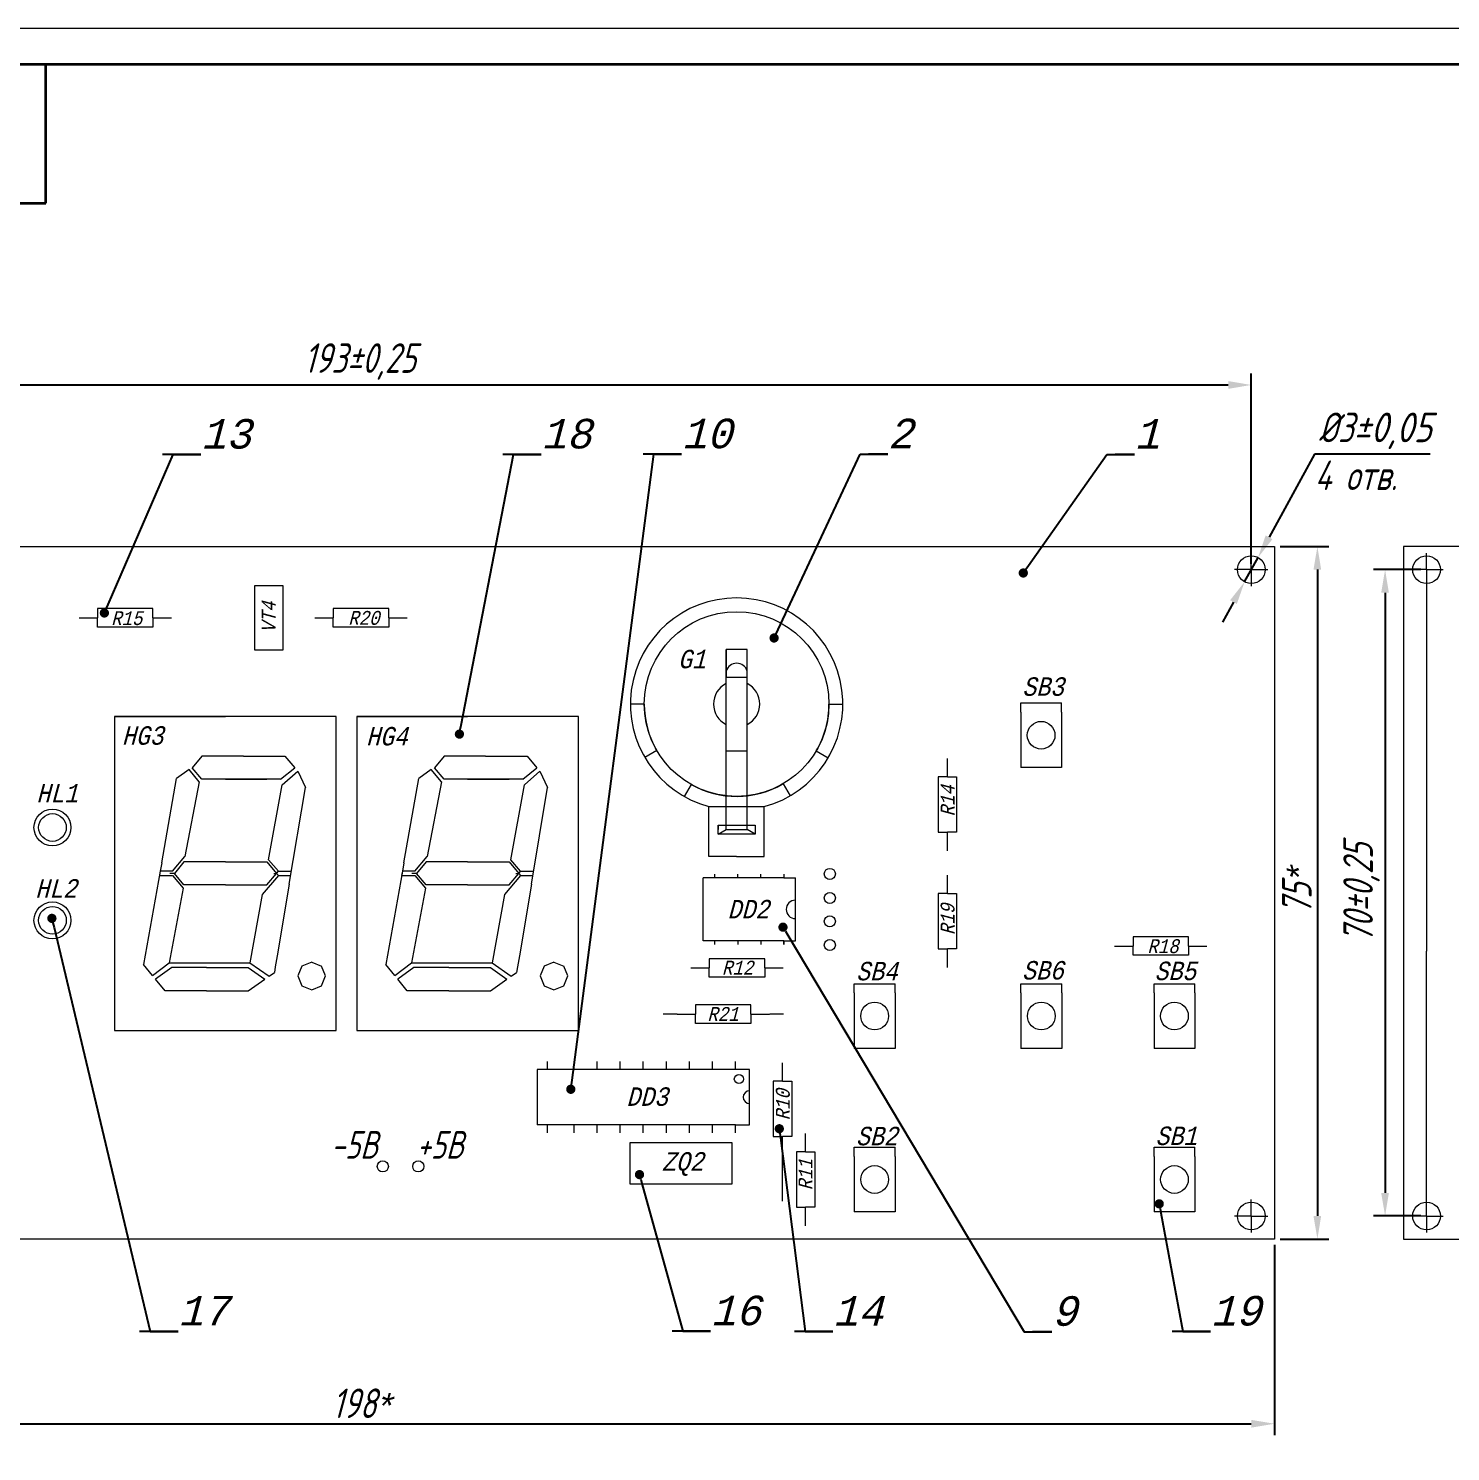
# Paper-space layout 'Лист2' of a CAD drawing. Header units: millimetres. Extents: x 0 to 445, y 0 to 307.
# Drawn here: x 88.1 to 242.1, y 152.9 to 307 of the extents above; entities that cross this region are included whole.
import ezdxf
from ezdxf import colors
from ezdxf.entities.mleader import LeaderData, LeaderLine
from ezdxf.math import Vec2, Vec3

# ---------------------------------------------------------------- set-up
doc = ezdxf.new("R2010")
doc.units = ezdxf.units.MM
doc.layers.get('0').update_dxf_attribs({"lineweight": 13})
doc.layers.add('схема', color=7, linetype='Continuous', lineweight=35)
doc.styles.get("Standard").update_dxf_attribs({"font": 'isocteur.ttf', "width": 0.85, "oblique": 15})
doc.dimstyles.new('ISO-25', dxfattribs={"dimtxt": 2.5, "dimasz": 2.5, "dimexe": 1.25, "dimexo": 0.625, "dimtad": 1, "dimtxsty": 'Standard', "dimcen": 2.5, "dimadec": 0, "dimazin": 0, "dimtfac": 1, "dimtmove": 1, "dimatfit": 3, "dimfxl": 1, "dimarcsym": 0})
doc.dimstyles.new('Копия ISO-25', dxfattribs={"dimtxt": 2.5, "dimasz": 2.5, "dimexe": 1.25, "dimexo": 0.625, "dimtad": 1, "dimtih": 1, "dimtoh": 1, "dimtxsty": 'Standard', "dimcen": 2.5, "dimadec": 0, "dimazin": 0, "dimtfac": 1, "dimtmove": 1, "dimatfit": 3, "dimfxl": 1, "dimarcsym": 0})

# ---------------------------------------------------------------- blocks, each defined once
blk = doc.blocks.new('*D112')
at = {"color": 0, "lineweight": -2, "transparency": 16777216}
for p, q in [((223.65, 250.89), (228.93, 250.89)), ((227.68, 248.39), (227.68, 178.39)), ((223.65, 175.89), (228.93, 175.89))]:
    blk.add_line(p, q, dxfattribs=at)
at = {"color": 0, "transparency": 16777216}
for points in [[(227.26, 248.39), (228.09, 248.39), (227.68, 250.89)], [(227.26, 178.39), (228.09, 178.39), (227.68, 175.89)]]:
    blk.add_solid(points, dxfattribs=at)
at = {"layer": 'Defpoints', "color": 0, "transparency": 16777216}
for p in [(223.02, 250.89), (223.02, 175.89), (227.68, 175.89)]:
    blk.add_point(p, dxfattribs=at)
at = {"color": 0, "transparency": 16777216, "insert": (225.45, 213.39), "char_height": 2.5, "attachment_point": 5, "rotation": 90}
blk.add_mtext('{\\fISOCPEUR|b0|i0|c0|p34;\\H1.28x;\\Q15;\\W0.75;75\\fArial|b0|i0|c204|p34;\\H0.84635x;\\W1;\\T0.75;*}', dxfattribs=at)
blk = doc.blocks.new('*D113')
at = {"color": 0, "lineweight": -2, "transparency": 16777216}
for p, q in [((25.02, 175.26), (25.02, 154.64)), ((223.02, 175.26), (223.02, 154.64)), ((27.52, 155.89), (220.52, 155.89))]:
    blk.add_line(p, q, dxfattribs=at)
at = {"color": 0, "transparency": 16777216}
for points in [[(27.52, 156.31), (27.52, 155.47), (25.02, 155.89)], [(220.52, 156.31), (220.52, 155.47), (223.02, 155.89)]]:
    blk.add_solid(points, dxfattribs=at)
at = {"layer": 'Defpoints', "color": 0, "transparency": 16777216}
for p in [(25.02, 175.89), (223.02, 175.89), (223.02, 155.89)]:
    blk.add_point(p, dxfattribs=at)
at = {"color": 0, "transparency": 16777216, "insert": (124.02, 158.11), "char_height": 2.5, "width": 6.9435, "attachment_point": 5}
blk.add_mtext('{\\fISOCPEUR|b0|i0|c0|p34;\\H1.28x;\\Q15;\\W0.75;198\\fArial|b0|i0|c204|p34;\\H0.84635x;\\W1;\\T0.75;*}', dxfattribs=at)
blk = doc.blocks.new('*D106')
at = {"color": 0, "lineweight": -2, "transparency": 16777216}
for p, q in [((27.52, 249.01), (27.52, 269.64)), ((30.02, 268.39), (218.02, 268.39)), ((220.52, 249.01), (220.52, 269.64))]:
    blk.add_line(p, q, dxfattribs=at)
at = {"color": 0, "transparency": 16777216}
for points in [[(30.02, 268.81), (30.02, 267.97), (27.52, 268.39)], [(218.02, 268.81), (218.02, 267.97), (220.52, 268.39)]]:
    blk.add_solid(points, dxfattribs=at)
at = {"layer": 'Defpoints', "color": 0, "transparency": 16777216}
for p in [(220.52, 268.39), (27.52, 248.39), (220.52, 248.39)]:
    blk.add_point(p, dxfattribs=at)
at = {"color": 0, "transparency": 16777216, "insert": (124.02, 270.93), "char_height": 2.5, "attachment_point": 5}
blk.add_mtext('{\\fISOCPEUR|b0|i0|c0|p34;\\H1.28x;\\Q15;\\W0.75;193\\fISOCPEUR|b0|i0|c204|p34;±0,25}', dxfattribs=at)
blk = doc.blocks.new('*D107')
at = {"color": 0, "lineweight": -2, "transparency": 16777216}
for p, q in [((238.87, 248.39), (233.76, 248.39)), ((235.01, 245.89), (235.01, 180.89)), ((238.87, 178.39), (233.76, 178.39))]:
    blk.add_line(p, q, dxfattribs=at)
at = {"color": 0, "transparency": 16777216}
for points in [[(234.59, 245.89), (235.42, 245.89), (235.01, 248.39)], [(234.59, 180.89), (235.42, 180.89), (235.01, 178.39)]]:
    blk.add_solid(points, dxfattribs=at)
at = {"layer": 'Defpoints', "color": 0, "transparency": 16777216}
for p in [(239.5, 248.39), (235.01, 178.39), (239.5, 178.39)]:
    blk.add_point(p, dxfattribs=at)
at = {"color": 0, "transparency": 16777216, "insert": (232.46, 213.39), "char_height": 2.5, "attachment_point": 5, "rotation": 90}
blk.add_mtext('{\\fISOCPEUR|b0|i0|c0|p34;\\H1.28x;\\Q15;\\W0.75;70\\fISOCPEUR|b0|i0|c204|p34;±0,25}', dxfattribs=at)
blk = doc.blocks.new('*D110')
at = {"color": 0, "lineweight": -2, "transparency": 16777216}
for p, q in [((227.38, 260.88), (222.45, 251.89)), ((239.9, 260.88), (227.38, 260.88)), ((219.8, 247.07), (221.25, 249.7)), ((218.6, 244.88), (217.39, 242.69))]:
    blk.add_line(p, q, dxfattribs=at)
at = {"color": 0, "transparency": 16777216}
for points in [[(222.08, 252.1), (222.81, 251.69), (221.25, 249.7)], [(218.23, 245.08), (218.96, 244.68), (219.8, 247.07)]]:
    blk.add_solid(points, dxfattribs=at)
at = {"layer": 'Defpoints', "color": 0, "transparency": 16777216}
for p in [(221.25, 249.7), (219.8, 247.07)]:
    blk.add_point(p, dxfattribs=at)
at = {"color": 0, "transparency": 16777216, "insert": (233.95, 263.42), "char_height": 2.5, "attachment_point": 5}
blk.add_mtext('{\\fISOCPEUR|b0|i0|c204|p34;\\H1.28x;\\W0.75;%%C3\\fISOCPEUR|b0|i0|c0|p34;\\W0.85;±0,05\\fISOCTEUR|b0|i0|c204|p49;\\W0.75; }', dxfattribs=at)
blk = doc.blocks.new('_Dot')
at = {"color": 0, "linetype": 'ByBlock', "lineweight": -2, "transparency": 33554674}
blk.add_line((-0.5, 0), (-1, 0), dxfattribs=at)
at = {"color": 0, "linetype": 'ByBlock', "transparency": 33554674, "const_width": 0.5}
blk.add_lwpolyline([(-0.25, 0, 1), (0.25, 0, 1)], format="xyb", close=True, dxfattribs=at)

psp = doc.layouts.new('Лист2')

# ---------------------------------------------------------------- linework, layer by layer
at = {"transparency": 33554674}
for p, q in [((25.023, 250.889), (223.023, 250.889)), ((220.523, 248.389), (220.523, 250.189)), ((223.023, 250.889), (223.023, 175.889)), ((434.999, 250.889), (236.999, 250.889)), ((236.999, 250.889), (236.999, 175.889)), ((239.499, 248.389), (239.499, 250.189)), ((220.523, 248.389), (218.723, 248.389)), ((220.523, 248.389), (222.323, 248.389)), ((220.523, 248.389), (220.523, 246.589)), ((239.499, 248.389), (237.699, 248.389)), ((239.499, 248.389), (239.499, 246.589)), ((239.499, 248.389), (241.299, 248.389)), ((239.499, 248.389), (239.499, 207.073)), ((112.654, 239.676), (112.654, 246.676)), ((112.654, 246.676), (115.654, 246.676)), ((115.654, 246.676), (115.654, 239.676)), ((115.654, 246.676), (115.654, 246.676)), ((101.603, 244.167), (95.603, 244.167)), ((95.603, 244.167), (95.603, 243.167)), ((101.603, 243.167), (101.603, 244.167)), ((127.132, 244.17), (121.132, 244.17)), ((121.132, 244.17), (121.132, 243.17)), ((127.132, 243.17), (127.132, 244.17)), ((93.603, 243.167), (95.603, 243.167)), ((95.603, 242.167), (95.603, 243.167)), ((101.603, 242.167), (95.603, 242.167)), ((101.603, 243.167), (103.603, 243.167)), ((101.603, 243.167), (101.603, 242.167)), ((119.132, 243.17), (121.132, 243.17)), ((121.132, 242.17), (121.132, 243.17)), ((127.132, 242.17), (121.132, 242.17)), ((127.132, 243.17), (129.132, 243.17)), ((127.132, 243.17), (127.132, 242.17)), ((115.654, 239.676), (112.654, 239.676)), ((163.668, 220.231), (163.668, 239.731)), ((165.951, 239.731), (163.668, 239.731)), ((163.668, 239.731), (163.668, 236.731)), ((165.951, 220.231), (165.951, 239.731)), ((163.668, 236.731), (165.951, 236.731)), ((154.8, 233.832), (153.3, 233.832)), ((174.8, 233.832), (176.3, 233.832)), ((195.562, 232.958), (195.562, 233.958)), ((195.562, 233.958), (199.979, 233.958)), ((195.562, 232.958), (195.562, 227.958)), ((199.979, 232.958), (199.979, 233.958)), ((199.979, 232.958), (199.979, 227.958)), ((97.455, 232.49), (97.455, 198.49)), ((121.455, 232.49), (97.455, 232.49)), ((97.455, 232.49), (109.455, 232.49)), ((121.455, 198.49), (121.455, 232.49)), ((123.676, 232.49), (123.676, 198.49)), ((147.676, 232.49), (123.676, 232.49)), ((123.676, 232.49), (135.676, 232.49)), ((147.676, 198.49), (147.676, 232.49)), ((106.9, 228.19), (105.859, 226.932)), ((111.4, 228.19), (106.9, 228.19)), ((111.4, 228.19), (115.9, 228.19)), ((115.9, 228.19), (116.958, 226.94)), ((133.121, 228.19), (132.08, 226.932)), ((137.621, 228.19), (133.121, 228.19)), ((137.621, 228.19), (142.121, 228.19)), ((142.121, 228.19), (143.179, 226.94)), ((156.166, 228.788), (154.871, 228.031)), ((163.668, 228.777), (165.951, 228.774)), ((173.42, 228.763), (174.713, 228.002)), ((105.522, 226.728), (104.156, 225.785)), ((106.627, 225.407), (105.522, 226.728)), ((106.9, 225.69), (105.859, 226.932)), ((115.427, 225.69), (116.958, 226.94)), ((115.613, 225.086), (117.281, 226.558)), ((117.281, 226.558), (118.107, 224.784)), ((131.743, 226.728), (130.377, 225.785)), ((132.848, 225.407), (131.743, 226.728)), ((133.121, 225.69), (132.08, 226.932)), ((141.648, 225.69), (143.179, 226.94)), ((141.834, 225.086), (143.502, 226.558)), ((143.502, 226.558), (144.328, 224.784)), ((187.625, 225.946), (187.625, 227.946)), ((195.562, 227.958), (195.562, 226.958)), ((199.979, 226.958), (195.562, 226.958)), ((199.979, 227.958), (199.979, 226.958)), ((102.553, 216.654), (104.156, 225.785)), ((106.627, 225.407), (105.065, 217.31)), ((115.427, 225.69), (106.9, 225.69)), ((109.455, 225.69), (113.955, 225.69)), ((114.133, 216.959), (115.613, 225.086)), ((128.774, 216.654), (130.377, 225.785)), ((132.848, 225.407), (131.286, 217.31)), ((141.648, 225.69), (133.121, 225.69)), ((135.676, 225.69), (140.176, 225.69)), ((140.354, 216.959), (141.834, 225.086)), ((159.862, 225.137), (159.122, 223.832)), ((169.842, 225.196), (170.598, 223.901)), ((187.625, 225.946), (186.625, 225.946)), ((186.625, 225.946), (186.625, 219.946)), ((187.625, 225.946), (188.625, 225.946)), ((188.625, 225.946), (188.625, 219.946)), ((236.999, 226.168), (236.999, 226.168)), ((116.358, 214.326), (118.107, 224.784)), ((142.579, 214.326), (144.328, 224.784)), ((161.8, 217.332), (161.8, 222.731)), ((161.8, 222.731), (167.8, 222.731)), ((161.8, 222.731), (164.8, 222.731)), ((167.8, 217.332), (167.8, 222.731)), ((162.8, 219.731), (162.8, 220.731)), ((162.8, 220.731), (166.8, 220.731)), ((162.8, 219.731), (162.8, 220.731)), ((162.8, 220.731), (162.8, 220.231)), ((166.8, 220.731), (166.8, 219.731)), ((162.8, 219.731), (163.668, 220.231)), ((164.8, 219.731), (162.8, 219.731)), ((163.668, 220.231), (165.951, 220.231)), ((166.8, 219.731), (164.8, 219.731)), ((166.8, 219.731), (165.951, 220.231)), ((186.625, 219.946), (187.625, 219.946)), ((187.625, 217.946), (187.625, 219.946)), ((188.625, 219.946), (187.625, 219.946)), ((103.735, 215.72), (105.065, 217.31)), ((129.956, 215.72), (131.286, 217.31)), ((164.8, 217.332), (161.8, 217.332)), ((164.8, 217.332), (167.8, 217.332)), ((102.553, 216.654), (102.389, 215.72)), ((104.955, 216.74), (103.927, 215.49)), ((109.455, 216.74), (104.955, 216.74)), ((109.455, 216.74), (113.955, 216.74)), ((113.955, 216.74), (114.994, 215.49)), ((115.185, 215.721), (114.133, 216.959)), ((128.774, 216.654), (128.61, 215.72)), ((131.176, 216.74), (130.148, 215.49)), ((135.676, 216.74), (131.176, 216.74)), ((135.676, 216.74), (140.176, 216.74)), ((140.176, 216.74), (141.215, 215.49)), ((141.406, 215.721), (140.354, 216.959)), ((102.389, 215.72), (100.6, 205.613)), ((102.348, 215.49), (102.307, 215.26)), ((102.307, 215.26), (103.737, 215.258)), ((103.735, 215.72), (102.389, 215.72)), ((103.927, 215.49), (103.427, 215.49)), ((103.737, 215.258), (104.89, 213.891)), ((104.955, 214.24), (103.927, 215.49)), ((109.455, 214.24), (104.955, 214.24)), ((109.455, 214.24), (113.955, 214.24)), ((115.185, 215.259), (113.447, 213.193)), ((113.955, 214.24), (114.994, 215.49)), ((114.69, 215.49), (114.994, 215.49)), ((114.994, 215.49), (115.185, 215.721)), ((114.994, 215.49), (115.185, 215.259)), ((116.358, 214.326), (115.061, 206.57)), ((115.185, 215.721), (116.591, 215.721)), ((115.185, 215.259), (116.514, 215.259)), ((128.61, 215.72), (126.821, 205.613)), ((128.569, 215.49), (128.528, 215.26)), ((128.528, 215.26), (129.958, 215.258)), ((129.956, 215.72), (128.61, 215.72)), ((130.148, 215.49), (129.648, 215.49)), ((129.958, 215.258), (131.111, 213.891)), ((131.176, 214.24), (130.148, 215.49)), ((135.676, 214.24), (131.176, 214.24)), ((135.676, 214.24), (140.176, 214.24)), ((141.406, 215.259), (139.668, 213.193)), ((140.176, 214.24), (141.215, 215.49)), ((140.911, 215.49), (141.215, 215.49)), ((141.215, 215.49), (141.406, 215.721)), ((141.215, 215.49), (141.406, 215.259)), ((142.579, 214.326), (141.282, 206.57)), ((141.406, 215.721), (142.812, 215.721)), ((141.406, 215.259), (142.735, 215.259)), ((162.415, 214.995), (161.165, 214.995)), ((161.165, 208.195), (161.165, 214.995)), ((162.415, 215.395), (162.415, 214.995)), ((169.915, 214.995), (162.415, 214.995)), ((164.915, 214.995), (164.915, 215.395)), ((167.415, 214.995), (164.915, 214.995)), ((167.415, 214.995), (167.415, 215.395)), ((169.915, 214.995), (167.415, 214.995)), ((169.915, 215.395), (169.915, 214.995)), ((169.915, 215.395), (169.915, 214.995)), ((169.915, 214.995), (171.165, 214.995)), ((171.165, 208.195), (171.165, 214.995)), ((187.623, 213.306), (187.623, 215.306)), ((104.89, 213.891), (103.379, 205.821)), ((113.447, 213.193), (112.104, 205.821)), ((131.111, 213.891), (129.6, 205.821)), ((139.668, 213.193), (138.325, 205.821)), ((187.623, 213.306), (186.623, 213.306)), ((186.623, 213.306), (186.623, 207.306)), ((187.623, 213.306), (188.623, 213.306)), ((188.623, 213.306), (188.623, 207.306)), ((162.415, 208.195), (161.165, 208.195)), ((169.915, 208.195), (162.415, 208.195)), ((162.415, 208.195), (162.415, 207.795)), ((167.415, 208.195), (164.915, 208.195)), ((164.915, 208.195), (164.915, 207.795)), ((169.915, 208.195), (167.415, 208.195)), ((167.415, 208.195), (167.415, 207.795)), ((169.915, 207.795), (169.915, 208.195)), ((169.915, 208.195), (171.165, 208.195)), ((169.915, 208.195), (169.915, 207.795)), ((213.724, 208.625), (207.724, 208.625)), ((207.724, 208.625), (207.724, 207.625)), ((213.724, 207.625), (213.724, 208.625)), ((115.061, 206.57), (114.858, 205.359)), ((141.282, 206.57), (141.079, 205.359)), ((186.623, 207.306), (187.623, 207.306)), ((187.623, 205.306), (187.623, 207.306)), ((188.623, 207.306), (187.623, 207.306)), ((205.724, 207.625), (207.724, 207.625)), ((207.724, 206.625), (207.724, 207.625)), ((213.724, 206.625), (207.724, 206.625)), ((213.724, 207.625), (215.724, 207.625)), ((213.724, 207.625), (213.724, 206.625)), ((239.499, 178.389), (239.499, 207.073)), ((101.576, 204.427), (100.6, 205.613)), ((101.576, 204.427), (103.379, 205.821)), ((103.643, 205.291), (101.894, 204.041)), ((103.379, 205.821), (112.104, 205.821)), ((107.422, 205.291), (103.643, 205.291)), ((107.422, 205.291), (111.922, 205.291)), ((111.922, 205.291), (113.716, 204.041)), ((112.104, 205.821), (114.183, 204.366)), ((114.858, 205.359), (114.759, 204.767)), ((117.736, 205.443), (117.301, 204.387)), ((118.801, 205.887), (117.736, 205.443)), ((117.736, 205.443), (117.736, 205.443)), ((118.801, 205.887), (119.866, 205.443)), ((120.301, 204.387), (119.866, 205.443)), ((127.797, 204.427), (126.821, 205.613)), ((127.797, 204.427), (129.6, 205.821)), ((129.864, 205.291), (128.115, 204.041)), ((129.6, 205.821), (138.325, 205.821)), ((133.643, 205.291), (129.864, 205.291)), ((133.643, 205.291), (138.143, 205.291)), ((138.143, 205.291), (139.937, 204.041)), ((138.325, 205.821), (140.404, 204.366)), ((141.079, 205.359), (140.98, 204.767)), ((143.957, 205.443), (143.522, 204.387)), ((145.022, 205.887), (143.957, 205.443)), ((143.957, 205.443), (143.957, 205.443)), ((145.022, 205.887), (146.087, 205.443)), ((146.522, 204.387), (146.087, 205.443)), ((159.844, 205.258), (161.844, 205.258)), ((167.844, 206.258), (161.844, 206.258)), ((161.844, 206.258), (161.844, 205.258)), ((161.844, 204.258), (161.844, 205.258)), ((167.844, 205.258), (167.844, 206.258)), ((167.844, 205.258), (169.844, 205.258)), ((167.844, 205.258), (167.844, 204.258)), ((102.922, 202.791), (101.894, 204.041)), ((111.922, 202.791), (113.716, 204.041)), ((114.183, 204.366), (114.759, 204.767)), ((117.301, 204.387), (117.736, 203.33)), ((119.866, 203.33), (120.301, 204.387)), ((129.143, 202.791), (128.115, 204.041)), ((138.143, 202.791), (139.937, 204.041)), ((140.404, 204.366), (140.98, 204.767)), ((143.522, 204.387), (143.957, 203.33)), ((146.087, 203.33), (146.522, 204.387)), ((167.844, 204.258), (161.844, 204.258)), ((177.544, 202.544), (177.544, 203.544)), ((177.544, 203.544), (181.96, 203.544)), ((181.96, 202.544), (181.96, 203.544)), ((195.579, 202.544), (195.579, 203.544)), ((195.579, 203.544), (199.995, 203.544)), ((199.995, 202.544), (199.995, 203.544)), ((209.995, 202.544), (209.995, 203.544)), ((209.995, 203.544), (214.412, 203.544)), ((214.412, 202.544), (214.412, 203.544)), ((107.422, 202.791), (102.922, 202.791)), ((107.422, 202.791), (111.922, 202.791)), ((117.736, 203.33), (118.801, 202.887)), ((118.801, 202.887), (119.866, 203.33)), ((133.643, 202.791), (129.143, 202.791)), ((133.643, 202.791), (138.143, 202.791)), ((143.957, 203.33), (145.022, 202.887)), ((145.022, 202.887), (146.087, 203.33)), ((177.544, 202.544), (177.544, 197.544)), ((181.96, 202.544), (181.96, 197.544)), ((195.579, 202.544), (195.579, 197.544)), ((199.995, 202.544), (199.995, 197.544)), ((209.995, 202.544), (209.995, 197.544)), ((214.412, 202.544), (214.412, 197.544)), ((166.358, 201.242), (160.358, 201.242)), ((160.358, 201.242), (160.358, 200.242)), ((166.358, 200.242), (166.358, 201.242)), ((158.358, 200.242), (156.858, 200.242)), ((158.358, 200.242), (160.358, 200.242)), ((160.358, 199.242), (160.358, 200.242)), ((166.358, 199.242), (160.358, 199.242)), ((166.358, 200.242), (168.358, 200.242)), ((166.358, 200.242), (166.358, 199.242)), ((169.881, 200.24), (168.381, 200.24)), ((97.455, 198.49), (121.455, 198.49)), ((123.676, 198.49), (147.676, 198.49)), ((177.544, 197.544), (177.544, 196.544)), ((181.96, 197.544), (181.96, 196.544)), ((195.579, 197.544), (195.579, 196.544)), ((199.995, 197.544), (199.995, 196.544)), ((209.995, 197.544), (209.995, 196.544)), ((214.412, 197.544), (214.412, 196.544)), ((181.96, 196.544), (177.544, 196.544)), ((199.995, 196.544), (195.579, 196.544)), ((214.412, 196.544), (209.995, 196.544)), ((166.196, 194.258), (143.196, 194.258)), ((143.196, 194.258), (143.196, 188.258)), ((144.334, 194.258), (144.334, 195.108)), ((147.196, 194.258), (147.196, 195.108)), ((149.696, 194.258), (149.696, 195.108)), ((152.196, 194.258), (152.196, 195.108)), ((154.696, 194.258), (154.696, 195.108)), ((157.196, 194.258), (157.196, 195.108)), ((159.696, 194.258), (159.696, 195.108)), ((162.196, 194.258), (162.196, 195.108)), ((164.696, 194.258), (164.696, 195.108)), ((166.196, 188.258), (166.196, 194.258)), ((169.772, 192.99), (169.772, 194.99)), ((169.772, 192.99), (168.772, 192.99)), ((168.772, 192.99), (168.772, 186.99)), ((169.772, 192.99), (170.772, 192.99)), ((170.772, 192.99), (170.772, 186.99)), ((144.334, 188.258), (143.196, 188.258)), ((164.696, 188.258), (144.334, 188.258)), ((144.334, 187.408), (144.334, 188.258)), ((147.196, 187.408), (147.196, 188.258)), ((149.696, 187.408), (149.696, 188.258)), ((152.196, 187.408), (152.196, 188.258)), ((154.696, 187.408), (154.696, 188.258)), ((157.196, 187.408), (157.196, 188.258)), ((159.696, 187.408), (159.696, 188.258)), ((162.196, 187.408), (162.196, 188.258)), ((164.696, 187.408), (164.696, 188.258)), ((164.696, 188.258), (166.196, 188.258)), ((168.772, 186.99), (169.772, 186.99)), ((169.772, 179.99), (169.772, 186.99)), ((170.772, 186.99), (169.772, 186.99)), ((172.272, 185.342), (172.272, 187.342)), ((153.285, 181.844), (153.285, 186.344)), ((153.285, 186.344), (164.285, 186.344)), ((164.285, 186.344), (164.285, 181.844)), ((172.272, 185.342), (171.272, 185.342)), ((171.272, 185.342), (171.272, 179.342)), ((172.272, 185.342), (173.272, 185.342)), ((173.272, 185.342), (173.272, 179.342)), ((177.544, 184.843), (177.544, 185.843)), ((177.544, 185.843), (181.96, 185.843)), ((181.96, 184.843), (181.96, 185.843)), ((209.995, 184.843), (209.995, 185.843)), ((209.995, 185.843), (214.412, 185.843)), ((214.412, 184.843), (214.412, 185.843)), ((236.999, 185.582), (236.999, 185.582)), ((177.544, 184.843), (177.544, 179.843)), ((181.96, 184.843), (181.96, 179.843)), ((209.995, 184.843), (209.995, 179.843)), ((214.412, 184.843), (214.412, 179.843)), ((236.999, 183.758), (236.999, 183.758)), ((164.285, 181.844), (153.285, 181.844)), ((171.272, 179.342), (172.272, 179.342)), ((172.272, 177.342), (172.272, 179.342)), ((173.272, 179.342), (172.272, 179.342)), ((177.544, 179.843), (177.544, 178.843)), ((181.96, 178.843), (177.544, 178.843)), ((181.96, 179.843), (181.96, 178.843)), ((209.995, 179.843), (209.995, 178.843)), ((214.412, 178.843), (209.995, 178.843)), ((214.412, 179.843), (214.412, 178.843)), ((220.523, 178.389), (220.523, 180.189)), ((239.499, 178.389), (239.499, 180.189)), ((220.523, 178.389), (218.723, 178.389)), ((220.523, 178.389), (222.323, 178.389)), ((220.523, 178.389), (220.523, 176.589)), ((239.499, 178.389), (237.699, 178.389)), ((239.499, 178.389), (241.299, 178.389)), ((239.499, 178.389), (239.499, 176.589)), ((223.023, 175.889), (25.023, 175.889)), ((236.999, 175.889), (434.999, 175.889))]:
    psp.add_line(p, q, dxfattribs=at)
psp.add_lwpolyline([(0, 302), (0, 0), (440, 0), (445.242, 0), (445.242, 307), (20, 307), (0, 307)], close=True, dxfattribs=at)
for centre, radius in [((220.523, 248.389), 1.5), ((239.499, 248.389), 1.5), ((164.8, 233.832), 10), ((197.77, 230.458), 1.5), ((90.729, 220.465), 2), ((90.729, 220.465), 1.5), ((174.894, 215.438), 0.6), ((174.894, 212.834), 0.6), ((90.729, 210.406), 2), ((90.729, 210.406), 1.5), ((174.894, 210.309), 0.6), ((174.894, 207.738), 0.6), ((179.752, 200.044), 1.5), ((197.787, 200.044), 1.5), ((212.204, 200.044), 1.5), ((165.049, 193.223), 0.496), ((126.495, 183.758), 0.6), ((130.33, 183.758), 0.6), ((179.752, 182.343), 1.5), ((212.204, 182.343), 1.5), ((220.523, 178.389), 1.5), ((239.499, 178.389), 1.5)]:
    psp.add_circle(centre, radius, dxfattribs=at)
for centre, radius, start, end in [((164.8, 233.832), 11.5, 285.12167, 254.87833), ((164.81, 237.064), 1.189, 16.26652, 163.73348), ((164.8, 233.832), 2.5, 116.92154, 243.07846), ((164.8, 233.832), 2.5, 297.41406, 62.58594), ((164.8, 233.832), 10, 180, 210.29651), ((164.8, 233.832), 10, 329.53784, 0), ((164.8, 233.832), 10, 240.4105, 300.27414), ((171.165, 211.595), 1, 90, 270), ((166.196, 191.258), 0.687, 90, 270)]:
    psp.add_arc(centre, radius, start, end, dxfattribs=at)
at = {"layer": 'схема', "transparency": 33554674}
for p, q in [((439.999, 303.088), (19.999, 303.088)), ((89.999, 288.088), (89.999, 303.088)), ((19.999, 288.088), (89.999, 288.088))]:
    psp.add_line(p, q, dxfattribs=at)

# ---------------------------------------------------------------- texts
at = {"transparency": 33554674, "insert": (227.38, 260.207), "char_height": 3.2, "width": 15.83734, "attachment_point": 1}
psp.add_mtext('{\\fISOCPEUR|b0|i0|c204|p34;\\Q15;\\W0.75;4 отв.}', dxfattribs=at)
at = {"transparency": 33554674, "char_height": 1.5, "attachment_point": 1, "rotation": 90}
for s, insert in [('{\\Q15;\\W0.75;VT4}', (113.379, 241.547)), ('\\pxt1;{\\Q15;\\W0.75;R14}', (186.893, 221.664)), ('\\pxt1;{\\Q15;\\W0.75;R19}', (186.892, 208.821)), ('\\pxt1;{\\Q15;\\W0.75;R10}', (169.05, 188.743)), ('\\pxt1;{\\Q15;\\W0.75;R11}', (171.502, 181.172))]:
    psp.add_mtext_dynamic_manual_height_columns(s, width=4.05068, gutter_width=12.5, heights=[0], dxfattribs=dict(at, insert=insert))
at = {"transparency": 33554674, "attachment_point": 1}
for s, width, insert, char_height in [('{\\Q15;\\W0.75;R15}', 4.05068, (97.081, 243.886), 1.5), ('{\\Q15;\\W0.75;R20}', 4.05068, (122.753, 243.915), 1.5), ('{\\Q15;\\W0.75;G1}', 4.05068, (158.444, 239.709), 2), ('{\\Q15;\\W0.75;SB3}', 4.05068, (195.725, 236.726), 2), ('{\\Q15;\\W0.75;HG3}', 4.05068, (98.233, 231.426), 2), ('{\\Q15;\\W0.75;HG4}', 4.05068, (124.673, 231.351), 2), ('{\\Q15;\\W0.75;HL1}', 4.05068, (88.976, 225.178), 2), ('{\\Q15;\\W0.75;HL2}', 4.05068, (88.856, 214.866), 2), ('{\\Q15;\\W0.75;DD2}', 4.05068, (163.805, 212.619), 2), ('{\\Q15;\\W0.75;R18}', 4.05068, (209.276, 208.362), 1.5), ('{\\Q15;\\W0.75;R12}', 4.05068, (163.211, 206.031), 1.5), ('{\\Q15;\\W0.75;SB4}', 4.05068, (177.729, 205.909), 2), ('{\\Q15;\\W0.75;SB6}', 4.05068, (195.693, 205.999), 2), ('{\\Q15;\\W0.75;SB5}', 4.05068, (210.03, 205.933), 2), ('{\\Q15;\\W0.75;R21}', 4.05068, (161.633, 201.019), 1.5), ('{\\Q15;\\W0.75;DD3}', 4.05068, (152.857, 192.319), 2), ('{\\Q15;\\W0.75;SB2}', 4.05068, (177.715, 188.046), 2), ('{\\Q15;\\W0.75;SB1}', 4.05068, (210.133, 188.071), 2), ('{\\fISOCPEUR|b0|i0|c204|p34;\\Q15;\\W0.75;-\\fISOCPEUR|b0|i0|c0|p34;5\\fISOCPEUR|b0|i0|c204|p34;В}', 7.7449, (120.862, 187.593), 3), ('{\\fISOCPEUR|b0|i0|c0|p34;\\Q15;\\W0.75;+5\\fISOCPEUR|b0|i0|c204|p34;В}', 7.7449, (130.146, 187.597), 3), ('{\\Q15;\\W0.75;ZQ2}', 4.05068, (156.709, 185.302), 2)]:
    psp.add_mtext_dynamic_manual_height_columns(s, width=width, gutter_width=12.5, heights=[0], dxfattribs=dict(at, insert=insert, char_height=char_height))

# ---------------------------------------------------------------- dimensions: what is measured, and where the dimension line sits
at = {"transparency": 33554674}
for base, p1, p2, text, picture, middle in [((220.523, 268.389), (27.523, 248.389), (220.523, 248.389), '{\\fISOCPEUR|b0|i0|c0|p34;\\H1.28x;\\Q15;\\W0.75;193\\fISOCPEUR|b0|i0|c204|p34;±0,25}', '*D106', (124.023, 270.934)), ((223.023, 155.889), (25.023, 175.889), (223.023, 175.889), '{\\fISOCPEUR|b0|i0|c0|p34;\\H1.28x;\\Q15;\\W0.75;198\\fArial|b0|i0|c204|p34;\\H0.84635x;\\W1;\\T0.75;*}', '*D113', (124.023, 158.114))]:
    dim = psp.add_linear_dim(base=base, p1=p1, p2=p2, text=text, dimstyle='ISO-25', dxfattribs=at)
    dim.commit()
    dim.dimension.update_dxf_attribs({"geometry": picture, "text_midpoint": middle})
dim = psp.add_diameter_dim_2p(p1=(219.801, 247.074), p2=(221.245, 249.703), text='{\\fISOCPEUR|b0|i0|c204|p34;\\H1.28x;\\W0.75;%%C3\\fISOCPEUR|b0|i0|c0|p34;\\W0.85;±0,05\\fISOCTEUR|b0|i0|c204|p49;\\W0.75; }', dimstyle='Копия ISO-25', dxfattribs=at)
dim.commit()
dim.dimension.update_dxf_attribs({"geometry": '*D110', "text_midpoint": (227.38, 260.876), "dimtype": 163})
dim = psp.add_linear_dim(base=(227.677, 175.889), p1=(223.023, 250.889), p2=(223.023, 175.889), angle=90, text='{\\fISOCPEUR|b0|i0|c0|p34;\\H1.28x;\\Q15;\\W0.75;75\\fArial|b0|i0|c204|p34;\\H0.84635x;\\W1;\\T0.75;*}', dimstyle='ISO-25', dxfattribs=at)
dim.commit()
dim.dimension.update_dxf_attribs({"geometry": '*D112', "text_midpoint": (227.677, 213.389), "dimtype": 160})
dim = psp.add_linear_dim(base=(235.007, 178.389), p1=(239.499, 248.389), p2=(239.499, 178.389), angle=90, text='{\\fISOCPEUR|b0|i0|c0|p34;\\H1.28x;\\Q15;\\W0.75;70\\fISOCPEUR|b0|i0|c204|p34;±0,25}', dimstyle='ISO-25', dxfattribs=at)
dim.commit()
dim.dimension.update_dxf_attribs({"geometry": '*D107', "text_midpoint": (232.462, 213.389)})

# ---------------------------------------------------------------- leaders
ml = psp.add_multileader_mtext('Standard', dxfattribs=at)
ml.set_content('13', color=256)
ml.set_leader_properties()
ml.set_arrow_properties(name='DOT')
ml.build(insert=Vec2(0, 0))
ml.multileader.update_dxf_attribs({"text_left_attachment_type": 6, "text_right_attachment_type": 6, "dogleg_length": 3, "arrow_head_size": 1})
ctx = ml.context
ctx.base_point, ctx.char_height, ctx.arrow_head_size, ctx.landing_gap_size, ctx.plane_origin = Vec3(106.797, 260.858), 3.2, 1, 0, Vec3(96.35, 243.696)
ctx.left_attachment, ctx.right_attachment = 6, 6
notes = []
notes.append((ctx, [(0, (1, 1, 0), (103.797, 260.858), (1, 0), 3, [(0, [(96.35, 243.696)], 0, [])])]))
ctx.mtext.insert, ctx.mtext.flow_direction = Vec3(106.797, 264.698), 5
ml = psp.add_multileader_mtext('Standard', dxfattribs=at)
ml.set_content('18', color=256)
ml.set_leader_properties()
ml.set_arrow_properties(name='DOT')
ml.build(insert=Vec2(0, 0))
ml.multileader.update_dxf_attribs({"text_left_attachment_type": 6, "text_right_attachment_type": 6, "dogleg_length": 3, "arrow_head_size": 1})
ctx = ml.context
ctx.base_point, ctx.char_height, ctx.arrow_head_size, ctx.landing_gap_size, ctx.plane_origin = Vec3(143.645, 260.877), 3.2, 1, 0, Vec3(134.789, 230.578)
ctx.left_attachment, ctx.right_attachment = 6, 6
notes.append((ctx, [(0, (1, 1, 0), (140.645, 260.877), (1, 0), 3, [(0, [(134.789, 230.578)], 0, [])])]))
ctx.mtext.insert, ctx.mtext.flow_direction = Vec3(143.645, 264.717), 5
ml = psp.add_multileader_mtext('Standard', dxfattribs=at)
ml.set_content('10', color=256)
ml.set_leader_properties()
ml.set_arrow_properties(name='DOT')
ml.build(insert=Vec2(0, 0))
ml.multileader.update_dxf_attribs({"text_left_attachment_type": 6, "text_right_attachment_type": 6, "dogleg_length": 3, "arrow_head_size": 1})
ctx = ml.context
ctx.base_point, ctx.char_height, ctx.arrow_head_size, ctx.landing_gap_size, ctx.plane_origin = Vec3(158.85, 260.897), 3.2, 1, 0, Vec3(146.849, 192.113)
ctx.left_attachment, ctx.right_attachment = 6, 6
notes.append((ctx, [(0, (1, 1, 0), (155.85, 260.897), (1, 0), 3, [(0, [(146.849, 192.113)], 0, [])])]))
ctx.mtext.insert, ctx.mtext.flow_direction = Vec3(158.85, 264.737), 5
ml = psp.add_multileader_mtext('Standard', dxfattribs=at)
ml.set_content('2', color=256)
ml.set_leader_properties()
ml.set_arrow_properties(name='DOT')
ml.build(insert=Vec2(0, 0))
ml.multileader.update_dxf_attribs({"text_left_attachment_type": 6, "text_right_attachment_type": 6, "dogleg_length": 3, "arrow_head_size": 1})
ctx = ml.context
ctx.base_point, ctx.char_height, ctx.arrow_head_size, ctx.landing_gap_size, ctx.plane_origin = Vec3(181.171, 260.893), 3.2, 1, 0, Vec3(168.86, 240.987)
ctx.left_attachment, ctx.right_attachment = 6, 6
notes.append((ctx, [(0, (1, 1, 0), (178.171, 260.893), (1, 0), 3, [(0, [(168.86, 240.987)], 0, [])])]))
ctx.mtext.insert, ctx.mtext.flow_direction = Vec3(181.171, 264.733), 5
ml = psp.add_multileader_mtext('Standard', dxfattribs=at)
ml.set_content('1', color=256)
ml.set_leader_properties()
ml.set_arrow_properties(name='DOT')
ml.build(insert=Vec2(0, 0))
ml.multileader.update_dxf_attribs({"text_left_attachment_type": 6, "text_right_attachment_type": 6, "dogleg_length": 3, "arrow_head_size": 1})
ctx = ml.context
ctx.base_point, ctx.char_height, ctx.arrow_head_size, ctx.landing_gap_size, ctx.plane_origin = Vec3(207.873, 260.868), 3.2, 1, 0, Vec3(195.837, 248.028)
ctx.left_attachment, ctx.right_attachment = 6, 6
notes.append((ctx, [(0, (1, 1, 0), (204.873, 260.868), (1, 0), 3, [(0, [(195.837, 248.028)], 0, [])])]))
ctx.mtext.insert, ctx.mtext.flow_direction = Vec3(207.873, 264.708), 5
ml = psp.add_multileader_mtext('Standard', dxfattribs=at)
ml.set_content('17', color=256)
ml.set_leader_properties()
ml.set_arrow_properties(name='DOT')
ml.build(insert=Vec2(0, 0))
ml.multileader.update_dxf_attribs({"text_left_attachment_type": 6, "text_right_attachment_type": 6, "dogleg_length": 3, "arrow_head_size": 1})
ctx = ml.context
ctx.base_point, ctx.char_height, ctx.arrow_head_size, ctx.landing_gap_size, ctx.plane_origin = Vec3(104.322, 165.891), 3.2, 1, 0, Vec3(90.667, 210.624)
ctx.left_attachment, ctx.right_attachment = 6, 6
notes.append((ctx, [(0, (1, 1, 0), (101.322, 165.891), (1, 0), 3, [(0, [(90.667, 210.624)], 0, [])])]))
ctx.mtext.insert, ctx.mtext.flow_direction = Vec3(104.322, 169.731), 5
ml = psp.add_multileader_mtext('Standard', dxfattribs=at)
ml.set_content('9', color=256)
ml.set_leader_properties()
ml.set_arrow_properties(name='DOT')
ml.build(insert=Vec2(0, 0))
ml.multileader.update_dxf_attribs({"text_left_attachment_type": 6, "text_right_attachment_type": 6, "dogleg_length": 3, "arrow_head_size": 1})
ctx = ml.context
ctx.base_point, ctx.char_height, ctx.arrow_head_size, ctx.landing_gap_size, ctx.plane_origin = Vec3(198.927, 165.86), 3.2, 1, 0, Vec3(169.822, 209.668)
ctx.left_attachment, ctx.right_attachment = 6, 6
notes.append((ctx, [(0, (1, 1, 0), (195.927, 165.86), (1, 0), 3, [(0, [(169.822, 209.668)], 0, [])])]))
ctx.mtext.insert, ctx.mtext.flow_direction = Vec3(198.927, 169.7), 5
ml = psp.add_multileader_mtext('Standard', dxfattribs=at)
ml.set_content('14', color=256)
ml.set_leader_properties()
ml.set_arrow_properties(name='DOT')
ml.build(insert=Vec2(0, 0))
ml.multileader.update_dxf_attribs({"text_left_attachment_type": 6, "text_right_attachment_type": 6, "dogleg_length": 3, "arrow_head_size": 1})
ctx = ml.context
ctx.base_point, ctx.char_height, ctx.arrow_head_size, ctx.landing_gap_size, ctx.plane_origin = Vec3(175.21, 165.872), 3.2, 1, 0, Vec3(169.154, 187.839)
ctx.left_attachment, ctx.right_attachment = 6, 6
notes.append((ctx, [(0, (1, 1, 0), (172.21, 165.872), (1, 0), 3, [(0, [(169.423, 187.839)], 0, [])])]))
ctx.mtext.insert, ctx.mtext.flow_direction = Vec3(175.21, 169.712), 5
ml = psp.add_multileader_mtext('Standard', dxfattribs=at)
ml.set_content('16', color=256)
ml.set_leader_properties()
ml.set_arrow_properties(name='DOT')
ml.build(insert=Vec2(0, 0))
ml.multileader.update_dxf_attribs({"text_left_attachment_type": 6, "text_right_attachment_type": 6, "dogleg_length": 3, "arrow_head_size": 1})
ctx = ml.context
ctx.base_point, ctx.char_height, ctx.arrow_head_size, ctx.landing_gap_size, ctx.plane_origin = Vec3(161.975, 165.922), 3.2, 1, 0, Vec3(154.285, 182.871)
ctx.left_attachment, ctx.right_attachment = 6, 6
notes.append((ctx, [(0, (1, 1, 0), (158.975, 165.922), (1, 0), 3, [(0, [(154.285, 182.871)], 0, [])])]))
ctx.mtext.insert, ctx.mtext.flow_direction = Vec3(161.975, 169.762), 5
ml = psp.add_multileader_mtext('Standard', dxfattribs=at)
ml.set_content('19', color=256)
ml.set_leader_properties()
ml.set_arrow_properties(name='DOT')
ml.build(insert=Vec2(0, 0))
ml.multileader.update_dxf_attribs({"text_left_attachment_type": 6, "text_right_attachment_type": 6, "dogleg_length": 3, "arrow_head_size": 1})
ctx = ml.context
ctx.base_point, ctx.char_height, ctx.arrow_head_size, ctx.landing_gap_size, ctx.plane_origin = Vec3(216.122, 165.889), 3.2, 1, 0, Vec3(210.553, 179.707)
ctx.left_attachment, ctx.right_attachment = 6, 6
notes.append((ctx, [(0, (1, 1, 0), (213.122, 165.889), (1, 0), 3, [(0, [(210.553, 179.707)], 0, [])])]))
ctx.mtext.insert, ctx.mtext.flow_direction = Vec3(216.122, 169.729), 5
for ctx, leaders in notes:
    for number, flags, end, landing, length, lines in leaders:
        leader = LeaderData()
        leader.index, (leader.has_last_leader_line, leader.has_dogleg_vector, leader.attachment_direction) = number, flags
        leader.last_leader_point, leader.dogleg_vector, leader.dogleg_length = Vec3(end), Vec3(landing), length
        for number, points, colour, breaks in lines:
            line = LeaderLine()
            line.index, line.vertices, line.color, line.breaks = number, Vec3.list(points), colors.encode_raw_color(colour), breaks
            leader.lines.append(line)
        ctx.leaders.append(leader)

doc.saveas('drawing.dxf')
